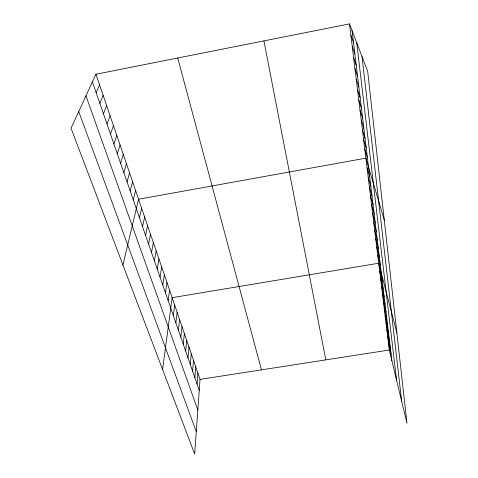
<?xml version="1.0" encoding="UTF-8"?>
<svg xmlns="http://www.w3.org/2000/svg" width="478" height="478" viewBox="0 0 478 478"><rect width="100%" height="100%" fill="white"/><g stroke="black" fill="none" stroke-linecap="round" stroke-linejoin="round"><path stroke-width="0.72" d="M95.929 74.245L200.031 379.395L194.689 454.1L71.037 128.2L95.929 74.245L349.49 23.9L367.666 71.264L406.963 423.239L389.301 350.015L349.49 23.9M197.061 384.049L197.886 373.121M194.845 377.65L195.717 366.751M192.598 371.155L193.512 360.293M190.316 364.565L191.278 353.744M187.997 357.879L189.007 347.094M185.643 351.091L186.707 340.348M183.259 344.196L184.371 333.501M180.833 337.199L181.999 326.552M178.372 330.095L179.591 319.495M175.874 322.883L177.147 312.331M173.335 315.552L174.667 305.06M162.586 369.488L172.152 297.675L378.707 263.241L396.848 332.628M168.142 300.548L169.588 290.176M165.478 292.865L166.989 282.558M162.777 285.061L164.354 274.82M160.028 277.126L161.672 266.957M157.232 269.06L158.947 258.968M154.394 260.863L156.175 250.848M151.508 252.527L153.36 242.597M148.574 244.055L150.498 234.208M145.587 235.433L147.588 225.682M142.552 226.668L144.631 217.012M139.462 217.753L141.625 208.199M122.948 265.009L138.566 199.23L365.885 158.164L384.27 220.011M133.284 199.906L135.609 190.561M130.189 190.979L132.597 181.748M127.046 181.903L129.544 172.785M123.85 172.672L126.437 163.673M120.599 163.279L123.276 154.412M117.289 153.725L120.062 144.989M113.919 144.003L116.793 135.405M110.496 134.109L113.465 125.654M107.006 124.041L110.077 115.73M103.457 113.782L106.636 105.638M99.836 103.344L103.129 95.361M96.156 92.714L99.561 84.899M200.031 379.395L389.301 350.015M350.894 35.378L353.463 42.261M78.721 111.541L196.291 431.7M352.268 46.647L354.843 53.739M85.956 95.857L197.838 410.07M353.618 57.707L356.206 64.996M354.945 68.569L357.538 76.05M92.403 81.881L199.242 390.353M356.247 79.24L358.847 86.894M357.526 89.715L360.131 97.548M358.781 100.01L361.392 108.004M360.018 110.125L362.635 118.281M361.231 120.068L363.854 128.373M362.426 129.837L365.049 138.285M363.597 139.439L366.226 148.025M364.75 148.879L367.379 157.603M367.056 167.76L369.685 176.735M368.203 177.189L370.838 186.289M369.339 186.456L371.974 195.675M370.45 195.568L373.085 204.895M371.543 204.524L374.178 213.959M372.619 213.331L375.254 222.868M373.677 221.995L376.311 231.627M374.716 230.516L377.351 240.237M375.738 238.892L378.373 248.709M177.726 58.005L261.454 369.858M376.742 247.138L379.377 257.039M377.734 255.252L380.363 265.23M379.669 271.098L382.292 281.219M380.613 278.835L383.236 289.029M381.546 286.447L384.163 296.707M382.46 293.946L385.077 304.265M383.362 301.331L385.973 311.71M384.246 308.603L386.857 319.035M385.119 315.761L387.73 326.253M385.985 322.817L388.584 333.357M386.833 329.766L389.427 340.354M387.67 336.62L390.263 347.249M388.489 343.365L391.082 354.037M263.922 40.893L325.799 359.874M352.053 30.568L391.888 360.729M356.743 42.805L396.543 380.028M362.031 56.583L401.657 401.239"/></g></svg>
